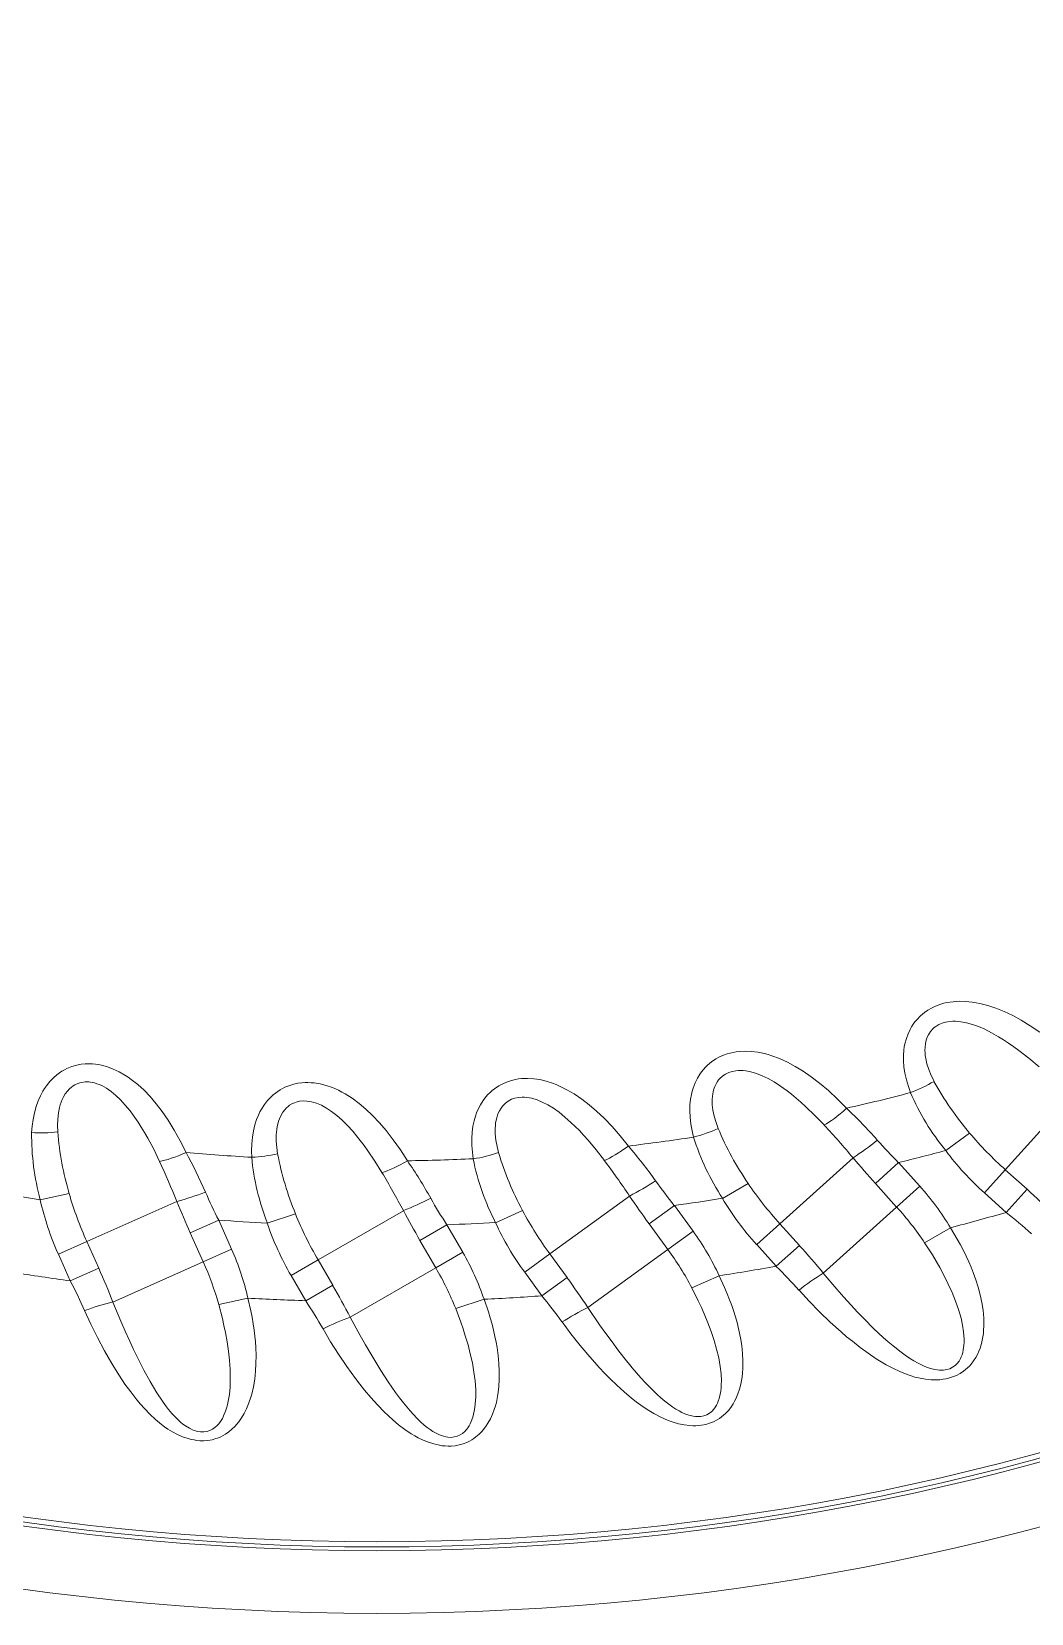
# Model space of a CAD drawing. Extents: x 407 to 920, y -71 to 445.
# Drawn here: x 801.89 to 815.04, y 145.7 to 166.52 of the extents above; entities that cross this region are included whole.
import ezdxf

# ---------------------------------------------------------------- set-up
doc = ezdxf.new("R2010")
doc.units = 0
doc.header["$LTSCALE"] = 7
doc.header["$MEASUREMENT"] = 0
doc.layers.add('8', color=250, linetype='CONTINUOUS', lineweight=15)

msp = doc.modelspace()

# ---------------------------------------------------------------- linework, layer by layer
at = {"layer": '8', "ltscale": 0.032425}
for p, q in [((814.7, 151.537), (815.568, 152.501)), ((811.733, 150.826), (812.696, 151.694)), ((808.707, 150.429), (809.756, 151.191)), ((802.613, 150.591), (803.798, 151.118)), ((805.656, 150.35), (806.779, 150.998))]:
    msp.add_line(p, q, dxfattribs=at)
at = {"layer": '8', "ltscale": 0.009748}
for p, q in [((813.915, 151.79), (814.23, 152.02)), ((801.999, 151.141), (802.38, 151.224)), ((810.978, 151.16), (811.315, 151.356)), ((807.991, 150.84), (808.347, 150.999)), ((804.987, 150.834), (805.358, 150.955))]:
    msp.add_line(p, q, dxfattribs=at)
at = {"layer": '8', "ltscale": 0.010249}
for p, q in [((813.295, 151.63), (812.99, 151.356)), ((813.575, 151.319), (813.27, 151.045)), ((814.712, 150.975), (814.986, 151.28)), ((810.345, 151.065), (810.013, 150.824)), ((804.348, 150.873), (803.973, 150.706)), ((807.351, 150.812), (806.996, 150.607)), ((811.428, 150.551), (811.733, 150.826)), ((802.239, 150.424), (802.613, 150.591)), ((810.591, 150.727), (810.259, 150.486)), ((804.518, 150.491), (804.144, 150.324)), ((805.301, 150.145), (805.656, 150.35)), ((807.561, 150.45), (807.205, 150.245)), ((808.375, 150.188), (808.707, 150.429)), ((811.685, 150.266), (811.99, 150.54)), ((802.395, 150.073), (802.77, 150.239)), ((805.493, 149.812), (805.848, 150.017))]:
    msp.add_line(p, q, dxfattribs=at)
at = {"layer": '8', "ltscale": 0.010461}
for p, q in [((813.295, 151.63), (813.575, 151.319)), ((810.345, 151.065), (810.591, 150.727)), ((807.351, 150.812), (807.561, 150.45))]:
    msp.add_line(p, q, dxfattribs=at)
at = {"layer": '8', "ltscale": 0.01025}
for p, q in [((814.426, 151.232), (814.7, 151.537)), ((808.601, 149.877), (808.932, 150.118))]:
    msp.add_line(p, q, dxfattribs=at)
at = {"layer": '8', "ltscale": 0.009607}
for p, q in [((814.986, 151.28), (814.7, 151.537)), ((811.99, 150.54), (811.733, 150.826)), ((802.77, 150.239), (802.613, 150.591)), ((808.932, 150.118), (808.707, 150.429)), ((811.685, 150.266), (811.428, 150.551)), ((808.601, 149.877), (808.375, 150.188))]:
    msp.add_line(p, q, dxfattribs=at)
at = {"layer": '8', "ltscale": 0.010462}
for p, q in [((812.99, 151.356), (813.27, 151.045)), ((804.348, 150.873), (804.518, 150.491)), ((810.013, 150.824), (810.259, 150.486)), ((803.973, 150.706), (804.144, 150.324)), ((806.996, 150.607), (807.205, 150.245))]:
    msp.add_line(p, q, dxfattribs=at)
at = {"layer": '8', "ltscale": 0.009608}
for p, q in [((814.712, 150.975), (814.426, 151.232)), ((802.395, 150.073), (802.239, 150.424)), ((805.848, 150.017), (805.656, 150.35)), ((805.493, 149.812), (805.301, 150.145))]:
    msp.add_line(p, q, dxfattribs=at)
at = {"layer": '8', "ltscale": 0.032487}
for p, q in [((812.305, 150.175), (813.27, 151.045)), ((809.208, 149.722), (810.259, 150.486)), ((802.956, 149.795), (804.144, 150.324))]:
    msp.add_line(p, q, dxfattribs=at)
at = {"layer": '8', "ltscale": 0.009814}
for p, q in [((813.978, 150.772), (813.638, 150.576)), ((810.934, 150.141), (810.575, 149.981)), ((804.732, 149.846), (804.348, 149.764))]:
    msp.add_line(p, q, dxfattribs=at)
at = {"layer": '8', "ltscale": 0.032486}
msp.add_line((806.08, 149.595), (807.205, 150.245), dxfattribs=at)
at = {"layer": '8', "ltscale": 0.009813}
msp.add_line((807.84, 149.831), (807.467, 149.71), dxfattribs=at)
at = {"layer": '8'}
for points in [[(813.453, 152.552), (813.424, 152.633), (813.398, 152.719), (813.379, 152.807), (813.366, 152.892), (813.36, 152.971), (813.36, 153.044), (813.365, 153.109), (813.371, 153.153), (813.379, 153.194), (813.398, 153.266), (813.421, 153.328), (813.446, 153.383), (813.467, 153.419), (813.488, 153.453), (813.511, 153.484), (813.534, 153.512), (813.583, 153.563), (813.635, 153.606), (813.681, 153.639), (813.729, 153.666), (813.779, 153.689), (813.816, 153.704), (813.853, 153.717), (813.892, 153.728), (813.932, 153.737), (814.012, 153.749), (814.094, 153.754), (814.178, 153.752), (814.265, 153.744), (814.315, 153.736), (814.366, 153.726), (814.47, 153.699), (814.577, 153.663), (814.685, 153.619), (814.797, 153.566), (814.91, 153.504), (815.026, 153.433), (815.153, 153.347)], [(813.762, 152.701), (813.726, 152.776), (813.693, 152.855), (813.669, 152.933), (813.653, 153.003), (813.647, 153.04), (813.644, 153.074), (813.642, 153.112), (813.643, 153.145), (813.649, 153.198), (813.659, 153.243), (813.673, 153.281), (813.688, 153.315), (813.701, 153.337), (813.715, 153.356), (813.746, 153.391), (813.764, 153.408), (813.784, 153.423), (813.825, 153.448), (813.868, 153.467), (813.913, 153.48), (813.944, 153.486), (813.975, 153.49), (814.009, 153.492), (814.043, 153.492), (814.114, 153.486), (814.188, 153.472), (814.266, 153.451), (814.346, 153.422), (814.431, 153.386), (814.52, 153.341), (814.612, 153.288), (814.676, 153.249), (814.742, 153.205), (814.81, 153.157), (814.88, 153.106), (815.01, 153.005), (815.145, 152.891)], [(810.598, 151.965), (810.577, 152.05), (810.561, 152.138), (810.551, 152.227), (810.547, 152.313), (810.55, 152.392), (810.557, 152.464), (810.569, 152.529), (810.58, 152.572), (810.591, 152.612), (810.618, 152.681), (810.647, 152.741), (810.678, 152.793), (810.702, 152.827), (810.727, 152.858), (810.753, 152.886), (810.779, 152.912), (810.833, 152.957), (810.889, 152.995), (810.939, 153.022), (810.99, 153.045), (811.041, 153.063), (811.079, 153.073), (811.118, 153.082), (811.158, 153.089), (811.199, 153.094), (811.279, 153.097), (811.361, 153.094), (811.445, 153.083), (811.53, 153.066), (811.579, 153.053), (811.629, 153.037), (811.729, 153), (811.832, 152.953), (811.935, 152.898), (812.04, 152.834), (812.147, 152.76), (812.255, 152.678), (812.372, 152.578), (812.491, 152.468), (812.611, 152.346)], [(801.886, 152.025), (801.893, 152.112), (801.905, 152.2), (801.922, 152.288), (801.946, 152.371), (801.972, 152.446), (802.002, 152.512), (802.033, 152.57), (802.056, 152.608), (802.08, 152.642), (802.127, 152.7), (802.173, 152.748), (802.218, 152.787), (802.252, 152.812), (802.285, 152.834), (802.318, 152.853), (802.351, 152.869), (802.416, 152.896), (802.481, 152.915), (802.537, 152.925), (802.592, 152.931), (802.647, 152.932), (802.686, 152.93), (802.726, 152.927), (802.766, 152.921), (802.806, 152.913), (802.884, 152.891), (802.961, 152.862), (803.037, 152.827), (803.113, 152.784), (803.156, 152.756), (803.198, 152.726), (803.282, 152.659), (803.365, 152.583), (803.446, 152.499), (803.526, 152.405), (803.605, 152.302), (803.682, 152.19), (803.763, 152.06), (803.842, 151.918), (803.919, 151.765)], [(810.921, 152.081), (810.893, 152.16), (810.869, 152.242), (810.852, 152.322), (810.844, 152.393), (810.842, 152.431), (810.842, 152.465), (810.845, 152.502), (810.849, 152.536), (810.86, 152.588), (810.875, 152.631), (810.893, 152.668), (810.912, 152.699), (810.927, 152.72), (810.943, 152.738), (810.977, 152.769), (810.997, 152.784), (811.018, 152.797), (811.061, 152.818), (811.106, 152.832), (811.153, 152.84), (811.184, 152.843), (811.216, 152.844), (811.249, 152.842), (811.283, 152.839), (811.353, 152.825), (811.425, 152.804), (811.5, 152.775), (811.578, 152.738), (811.658, 152.692), (811.741, 152.639), (811.828, 152.576), (811.887, 152.53), (811.948, 152.48), (812.011, 152.426), (812.076, 152.367), (812.193, 152.253), (812.316, 152.126)], [(802.23, 152.035), (802.227, 152.119), (802.229, 152.204), (802.238, 152.285), (802.252, 152.356), (802.262, 152.392), (802.273, 152.425), (802.287, 152.46), (802.301, 152.49), (802.328, 152.536), (802.356, 152.573), (802.384, 152.602), (802.412, 152.626), (802.432, 152.641), (802.453, 152.653), (802.495, 152.673), (802.519, 152.68), (802.543, 152.686), (802.591, 152.692), (802.638, 152.692), (802.685, 152.686), (802.715, 152.679), (802.745, 152.67), (802.777, 152.658), (802.808, 152.644), (802.87, 152.61), (802.932, 152.567), (802.995, 152.516), (803.057, 152.457), (803.119, 152.389), (803.182, 152.312), (803.245, 152.226), (803.287, 152.164), (803.329, 152.098), (803.373, 152.026), (803.416, 151.951), (803.493, 151.806), (803.57, 151.646)], [(804.783, 151.7), (804.78, 151.787), (804.783, 151.877), (804.791, 151.966), (804.806, 152.051), (804.824, 152.128), (804.847, 152.197), (804.871, 152.257), (804.891, 152.298), (804.911, 152.334), (804.951, 152.397), (804.992, 152.449), (805.033, 152.493), (805.064, 152.521), (805.095, 152.547), (805.126, 152.569), (805.157, 152.589), (805.219, 152.622), (805.282, 152.647), (805.336, 152.664), (805.39, 152.675), (805.444, 152.682), (805.484, 152.684), (805.523, 152.685), (805.564, 152.683), (805.605, 152.679), (805.685, 152.666), (805.764, 152.646), (805.844, 152.618), (805.923, 152.583), (805.969, 152.56), (806.014, 152.535), (806.105, 152.477), (806.195, 152.41), (806.285, 152.335), (806.374, 152.25), (806.463, 152.156), (806.551, 152.053), (806.646, 151.931), (806.739, 151.799), (806.831, 151.654)], [(807.697, 151.68), (807.686, 151.767), (807.679, 151.856), (807.678, 151.946), (807.683, 152.031), (807.694, 152.11), (807.709, 152.181), (807.727, 152.244), (807.742, 152.286), (807.758, 152.324), (807.792, 152.391), (807.827, 152.447), (807.863, 152.495), (807.891, 152.526), (807.919, 152.555), (807.947, 152.58), (807.976, 152.603), (808.035, 152.643), (808.094, 152.674), (808.147, 152.696), (808.2, 152.713), (808.253, 152.726), (808.292, 152.732), (808.331, 152.737), (808.372, 152.739), (808.413, 152.74), (808.493, 152.735), (808.575, 152.723), (808.657, 152.704), (808.739, 152.678), (808.787, 152.659), (808.835, 152.639), (808.931, 152.591), (809.027, 152.534), (809.125, 152.468), (809.222, 152.393), (809.321, 152.309), (809.419, 152.216), (809.526, 152.105), (809.632, 151.983), (809.739, 151.849)], [(805.123, 151.747), (805.111, 151.83), (805.105, 151.915), (805.106, 151.996), (805.112, 152.068), (805.118, 152.105), (805.126, 152.139), (805.136, 152.175), (805.147, 152.206), (805.169, 152.255), (805.193, 152.294), (805.217, 152.327), (805.242, 152.353), (805.262, 152.37), (805.281, 152.385), (805.321, 152.408), (805.344, 152.419), (805.367, 152.427), (805.413, 152.438), (805.46, 152.442), (805.508, 152.441), (805.538, 152.437), (805.57, 152.431), (805.602, 152.423), (805.635, 152.412), (805.7, 152.385), (805.766, 152.349), (805.834, 152.305), (805.902, 152.252), (805.971, 152.191), (806.041, 152.121), (806.113, 152.043), (806.161, 151.985), (806.21, 151.924), (806.261, 151.857), (806.312, 151.786), (806.403, 151.65), (806.497, 151.5)], [(808.031, 151.762), (808.011, 151.843), (807.996, 151.927), (807.987, 152.008), (807.986, 152.08), (807.989, 152.118), (807.992, 152.152), (807.999, 152.189), (808.007, 152.221), (808.023, 152.272), (808.043, 152.314), (808.064, 152.349), (808.086, 152.378), (808.103, 152.396), (808.121, 152.413), (808.158, 152.441), (808.18, 152.453), (808.202, 152.464), (808.247, 152.48), (808.294, 152.489), (808.341, 152.493), (808.372, 152.492), (808.403, 152.49), (808.437, 152.485), (808.47, 152.477), (808.538, 152.457), (808.607, 152.428), (808.679, 152.391), (808.752, 152.346), (808.827, 152.293), (808.905, 152.231), (808.984, 152.16), (809.039, 152.108), (809.094, 152.052), (809.151, 151.991), (809.209, 151.926), (809.314, 151.8), (809.423, 151.66)], [(811.985, 149.953), (812.118, 149.807), (812.255, 149.667), (812.395, 149.532), (812.538, 149.402), (812.612, 149.339), (812.687, 149.278), (812.788, 149.198), (812.893, 149.121), (813.001, 149.049), (813.065, 149.009), (813.131, 148.97), (813.22, 148.923), (813.313, 148.879), (813.409, 148.841), (813.459, 148.824), (813.51, 148.808), (813.58, 148.791), (813.651, 148.779), (813.724, 148.772), (813.801, 148.771), (813.84, 148.773), (813.88, 148.778), (813.917, 148.784), (813.954, 148.793), (814.006, 148.809), (814.057, 148.829), (814.104, 148.854), (814.149, 148.884), (814.177, 148.905), (814.203, 148.928), (814.228, 148.953), (814.25, 148.978), (814.283, 149.021), (814.312, 149.066), (814.337, 149.113), (814.353, 149.15), (814.367, 149.186), (814.386, 149.251), (814.401, 149.316), (814.411, 149.383), (814.415, 149.431), (814.417, 149.479), (814.418, 149.532), (814.416, 149.584), (814.407, 149.686), (814.392, 149.788), (814.37, 149.889), (814.344, 149.989), (814.313, 150.088), (814.277, 150.186), (814.249, 150.256), (814.219, 150.324), (814.185, 150.399), (814.148, 150.473), (814.108, 150.549), (814.066, 150.625), (813.978, 150.772)], [(812.305, 150.175), (812.481, 149.966), (812.574, 149.861), (812.667, 149.759), (812.755, 149.664), (812.843, 149.572), (812.967, 149.449), (813.094, 149.33), (813.158, 149.273), (813.223, 149.218), (813.33, 149.134), (813.384, 149.094), (813.439, 149.057), (813.494, 149.022), (813.551, 148.989), (813.595, 148.967), (813.64, 148.947), (813.678, 148.932), (813.717, 148.919), (813.774, 148.905), (813.832, 148.898), (813.86, 148.897), (813.888, 148.899), (813.931, 148.905), (813.97, 148.918), (814.007, 148.936), (814.04, 148.96), (814.067, 148.987), (814.091, 149.018), (814.11, 149.051), (814.121, 149.076), (814.13, 149.101), (814.14, 149.132), (814.147, 149.164), (814.155, 149.224), (814.157, 149.265), (814.158, 149.307), (814.156, 149.354), (814.151, 149.401), (814.137, 149.492), (814.117, 149.584), (814.085, 149.696), (814.045, 149.808), (814, 149.92), (813.95, 150.031), (813.895, 150.142), (813.836, 150.252), (813.789, 150.333), (813.74, 150.415), (813.638, 150.576)], [(808.866, 149.534), (808.984, 149.375), (809.105, 149.222), (809.23, 149.073), (809.359, 148.928), (809.426, 148.858), (809.494, 148.789), (809.587, 148.699), (809.683, 148.612), (809.782, 148.529), (809.842, 148.482), (809.903, 148.437), (809.987, 148.38), (810.075, 148.327), (810.166, 148.279), (810.214, 148.257), (810.264, 148.236), (810.331, 148.212), (810.401, 148.192), (810.473, 148.178), (810.549, 148.169), (810.588, 148.167), (810.628, 148.167), (810.666, 148.17), (810.703, 148.174), (810.757, 148.185), (810.809, 148.2), (810.859, 148.22), (810.907, 148.244), (810.937, 148.263), (810.965, 148.283), (810.992, 148.305), (811.018, 148.328), (811.055, 148.367), (811.088, 148.409), (811.118, 148.453), (811.137, 148.488), (811.155, 148.523), (811.181, 148.585), (811.202, 148.648), (811.219, 148.713), (811.229, 148.761), (811.236, 148.808), (811.242, 148.861), (811.246, 148.914), (811.247, 149.016), (811.243, 149.118), (811.232, 149.221), (811.216, 149.323), (811.195, 149.425), (811.17, 149.527), (811.15, 149.599), (811.127, 149.67), (811.101, 149.748), (811.072, 149.825), (811.04, 149.905), (811.006, 149.985), (810.934, 150.141)], [(809.208, 149.722), (809.361, 149.496), (809.442, 149.382), (809.524, 149.27), (809.602, 149.167), (809.68, 149.066), (809.791, 148.93), (809.904, 148.799), (809.962, 148.735), (810.021, 148.674), (810.118, 148.579), (810.168, 148.534), (810.218, 148.491), (810.27, 148.45), (810.323, 148.412), (810.365, 148.385), (810.407, 148.361), (810.443, 148.342), (810.481, 148.325), (810.536, 148.305), (810.593, 148.292), (810.621, 148.288), (810.649, 148.287), (810.692, 148.289), (810.733, 148.297), (810.771, 148.312), (810.807, 148.332), (810.836, 148.356), (810.863, 148.384), (810.886, 148.416), (810.899, 148.438), (810.911, 148.462), (810.923, 148.492), (810.934, 148.524), (810.948, 148.582), (810.955, 148.623), (810.96, 148.665), (810.962, 148.712), (810.963, 148.759), (810.959, 148.851), (810.948, 148.945), (810.928, 149.06), (810.9, 149.175), (810.867, 149.291), (810.829, 149.407), (810.786, 149.522), (810.738, 149.638), (810.7, 149.724), (810.66, 149.81), (810.575, 149.981)], [(802.583, 149.682), (802.665, 149.503), (802.752, 149.327), (802.843, 149.155), (802.94, 148.988), (802.99, 148.905), (803.042, 148.823), (803.114, 148.716), (803.19, 148.611), (803.271, 148.509), (803.319, 148.451), (803.37, 148.394), (803.44, 148.321), (803.515, 148.251), (803.594, 148.185), (803.636, 148.153), (803.68, 148.123), (803.742, 148.085), (803.806, 148.051), (803.873, 148.022), (803.945, 147.997), (803.984, 147.987), (804.023, 147.979), (804.06, 147.974), (804.098, 147.97), (804.152, 147.97), (804.207, 147.974), (804.26, 147.983), (804.311, 147.997), (804.344, 148.009), (804.376, 148.022), (804.407, 148.038), (804.437, 148.055), (804.482, 148.086), (804.523, 148.12), (804.561, 148.157), (804.587, 148.187), (804.612, 148.218), (804.65, 148.272), (804.684, 148.33), (804.714, 148.391), (804.733, 148.435), (804.75, 148.48), (804.767, 148.53), (804.782, 148.581), (804.805, 148.68), (804.822, 148.782), (804.832, 148.884), (804.838, 148.988), (804.839, 149.092), (804.836, 149.196), (804.831, 149.271), (804.824, 149.345), (804.814, 149.427), (804.802, 149.509), (804.787, 149.594), (804.771, 149.678), (804.732, 149.846)], [(802.956, 149.795), (803.06, 149.542), (803.115, 149.413), (803.172, 149.287), (803.227, 149.17), (803.282, 149.055), (803.362, 148.899), (803.446, 148.747), (803.489, 148.673), (803.534, 148.601), (803.609, 148.488), (803.649, 148.433), (803.689, 148.381), (803.731, 148.33), (803.775, 148.282), (803.81, 148.247), (803.847, 148.214), (803.878, 148.188), (803.911, 148.164), (803.962, 148.133), (804.014, 148.108), (804.041, 148.099), (804.068, 148.091), (804.11, 148.085), (804.152, 148.085), (804.193, 148.091), (804.231, 148.103), (804.266, 148.121), (804.297, 148.143), (804.326, 148.168), (804.344, 148.188), (804.361, 148.209), (804.379, 148.236), (804.396, 148.264), (804.422, 148.319), (804.437, 148.357), (804.45, 148.397), (804.463, 148.442), (804.473, 148.488), (804.488, 148.579), (804.497, 148.673), (804.501, 148.79), (804.499, 148.908), (804.49, 149.029), (804.477, 149.15), (804.458, 149.272), (804.436, 149.395), (804.417, 149.487), (804.396, 149.579), (804.348, 149.764)], [(805.721, 149.443), (805.821, 149.273), (805.926, 149.108), (806.035, 148.947), (806.148, 148.79), (806.207, 148.713), (806.267, 148.637), (806.35, 148.538), (806.437, 148.442), (806.527, 148.348), (806.581, 148.296), (806.638, 148.244), (806.715, 148.179), (806.797, 148.117), (806.883, 148.06), (806.928, 148.033), (806.975, 148.007), (807.04, 147.976), (807.107, 147.949), (807.177, 147.927), (807.252, 147.91), (807.291, 147.904), (807.33, 147.9), (807.368, 147.899), (807.406, 147.899), (807.46, 147.904), (807.514, 147.914), (807.566, 147.929), (807.615, 147.948), (807.647, 147.963), (807.678, 147.98), (807.707, 147.999), (807.734, 148.019), (807.775, 148.054), (807.813, 148.093), (807.847, 148.134), (807.87, 148.166), (807.892, 148.199), (807.924, 148.257), (807.952, 148.319), (807.975, 148.382), (807.989, 148.427), (808.002, 148.474), (808.013, 148.526), (808.022, 148.578), (808.035, 148.679), (808.041, 148.782), (808.041, 148.885), (808.036, 148.988), (808.026, 149.092), (808.012, 149.195), (807.999, 149.269), (807.984, 149.343), (807.966, 149.423), (807.945, 149.503), (807.922, 149.586), (807.897, 149.668), (807.84, 149.831)], [(806.08, 149.595), (806.209, 149.354), (806.278, 149.232), (806.348, 149.112), (806.414, 149.002), (806.482, 148.893), (806.577, 148.746), (806.676, 148.604), (806.727, 148.535), (806.78, 148.467), (806.866, 148.363), (806.911, 148.313), (806.957, 148.265), (807.004, 148.219), (807.053, 148.176), (807.091, 148.145), (807.131, 148.116), (807.165, 148.093), (807.2, 148.072), (807.253, 148.047), (807.308, 148.028), (807.336, 148.021), (807.364, 148.017), (807.406, 148.014), (807.448, 148.019), (807.488, 148.029), (807.525, 148.045), (807.557, 148.066), (807.586, 148.091), (807.612, 148.12), (807.628, 148.141), (807.642, 148.164), (807.658, 148.193), (807.672, 148.223), (807.692, 148.28), (807.703, 148.319), (807.712, 148.36), (807.72, 148.407), (807.725, 148.454), (807.73, 148.546), (807.73, 148.64), (807.721, 148.756), (807.706, 148.874), (807.686, 148.993), (807.659, 149.112), (807.629, 149.231), (807.593, 149.351), (807.565, 149.441), (807.534, 149.531), (807.467, 149.71)]]:
    msp.add_lwpolyline(points, dxfattribs=at)
for radius in [33.8, 32.975, 32.925, 32.857]:
    msp.add_circle((806.431, 179.497), radius, dxfattribs=at)
for centre, radius, start, end in [((812.785, 154.34), 1.909, 290.4884, 300.8102), ((817.289, 154.632), 4.022, 208.7087, 220.4901), ((806.431, 179.497), 27.845, 282.8242, 284.6076), ((816.367, 153.808), 3.174, 203.3212, 219.4463), ((807.759, 147.256), 7.032, 41.6321, 46.37), ((805.06, 151.987), 3.174, 179.3212, 195.4463), ((802.003, 153.931), 1.909, 266.4884, 276.8102), ((806.238, 152.365), 4.022, 184.7087, 196.4901), ((810.12, 153.814), 1.909, 284.4884, 294.8102), ((814.631, 153.634), 4.022, 202.7087, 214.4902), ((804.098, 144.507), 11.206, 39.8878, 42.831), ((817.854, 155.079), 4.742, 220.1693, 228.3246), ((806.431, 179.497), 27.845, 276.8242, 278.6076), ((804.382, 147.294), 7.032, 35.6321, 40.37), ((813.628, 152.91), 3.174, 197.3212, 213.4463), ((810.517, 154.975), 3.94, 303.5932, 309.3455), ((818.373, 156.691), 7.17, 221.6341, 224.9004), ((793.4, 146.941), 11.206, 21.8878, 24.831), ((797.731, 148.424), 7.032, 23.6321, 28.37), ((806.431, 179.497), 27.845, 264.8242, 266.6076), ((807.943, 151.995), 3.174, 185.3212, 201.4463), ((804.7, 153.608), 1.909, 272.4884, 282.8102), ((809.075, 152.494), 4.022, 190.7087, 202.4902), ((806.431, 179.497), 27.845, 270.8242, 272.6076), ((801.027, 147.685), 7.032, 29.6321, 34.37), ((807.416, 153.569), 1.909, 278.4884, 288.8102), ((810.809, 152.303), 3.174, 191.3212, 207.4463), ((811.883, 152.918), 4.022, 196.7087, 208.4901), ((800.453, 144.943), 11.206, 33.8879, 36.831), ((822.977, 160.348), 13.438, 220.0912, 221.9999), ((806.431, 179.497), 28.699, 283.8385, 285.1174), ((816.898, 154.011), 3.719, 216.6719, 228.3496), ((796.874, 145.757), 11.206, 27.8879, 30.831), ((807.931, 154.683), 3.94, 297.5932, 303.3455), ((815.924, 155.568), 7.17, 215.634, 218.9004), ((806.431, 179.497), 28.699, 259.8385, 261.1174), ((806.935, 152.544), 4.743, 196.1695, 204.3243), ((802.739, 154.913), 3.94, 285.5932, 291.3455), ((810.742, 154.117), 7.17, 203.634, 206.9004), ((820.884, 158.723), 13.438, 214.0912, 215.9999), ((815.239, 154.019), 4.742, 214.1693, 222.3247), ((811.143, 149.106), 3.288, 30.4557, 42.3125), ((807.2, 142.63), 11.637, 45.6352, 48.0076), ((805.627, 151.957), 3.719, 192.6722, 204.3493), ((816.249, 156.172), 13.438, 202.0912, 203.9999), ((805.329, 154.662), 3.94, 291.5932, 297.3455), ((818.634, 157.326), 13.438, 208.0912, 209.9999), ((813.371, 154.706), 7.17, 209.6341, 212.9004), ((812.528, 153.238), 4.743, 208.1694, 216.3244), ((806.431, 179.497), 28.699, 277.8384, 279.1174), ((814.176, 153.057), 3.719, 210.6718, 222.3498), ((810.269, 148.313), 4.059, 33.8929, 42.3098), ((806.431, 179.497), 29.699, 284.721, 286.1905), ((811.077, 146.345), 5.886, 47.6403, 51.8616), ((806.431, 179.497), 28.699, 265.8385, 267.1174), ((808.51, 152.024), 3.719, 198.6721, 210.3496), ((809.75, 152.745), 4.743, 202.1694, 210.3246), ((806.431, 179.497), 28.699, 271.8384, 273.1174), ((811.37, 152.392), 3.719, 204.672, 216.3495), ((807.941, 148.78), 3.288, 24.4547, 36.3137), ((801.521, 149.137), 3.288, 12.456, 24.3122), ((804.721, 148.79), 3.288, 18.456, 30.3122), ((806.989, 148.083), 4.058, 27.8925, 36.3102), ((803.343, 142.753), 11.636, 39.6351, 42.0078), ((806.431, 179.497), 29.699, 260.721, 262.1905), ((792.14, 145.505), 11.636, 21.6351, 24.0078), ((800.445, 148.653), 4.059, 15.8929, 24.3097), ((803.701, 148.196), 4.059, 21.8929, 30.3097), ((806.431, 179.497), 29.699, 278.721, 280.1905), ((807.586, 146.041), 5.886, 41.6403, 45.8616), ((813.924, 147.526), 3.105, 121.441, 128.6382), ((797.191, 147.322), 5.886, 23.6403, 27.8616), ((795.77, 144.197), 11.637, 27.6352, 30.0076), ((799.518, 143.276), 11.637, 33.6352, 36.0076), ((803.678, 146.776), 3.105, 103.441, 110.6382), ((806.431, 179.497), 29.699, 266.721, 268.1905), ((800.605, 146.532), 5.886, 29.6403, 33.8616), ((806.431, 179.497), 29.699, 272.721, 274.1905), ((804.082, 146.104), 5.886, 35.6403, 39.8616), ((810.541, 146.918), 3.105, 115.441, 122.6382), ((807.113, 146.667), 3.105, 109.441, 116.6382)]:
    msp.add_arc(centre, radius, start, end, dxfattribs=at)
for centre, major_axis in [((812.587, 152.45), (0.364, 0.343)), ((809.727, 151.955), (0.398, 0.303)), ((803.928, 151.871), (0.452, 0.214)), ((806.83, 151.761), (0.427, 0.26))]:
    msp.add_ellipse(centre, major_axis=major_axis, ratio=0.185152, start_param=3.71502, end_param=4.603915, dxfattribs=at)

doc.saveas('drawing.dxf')
